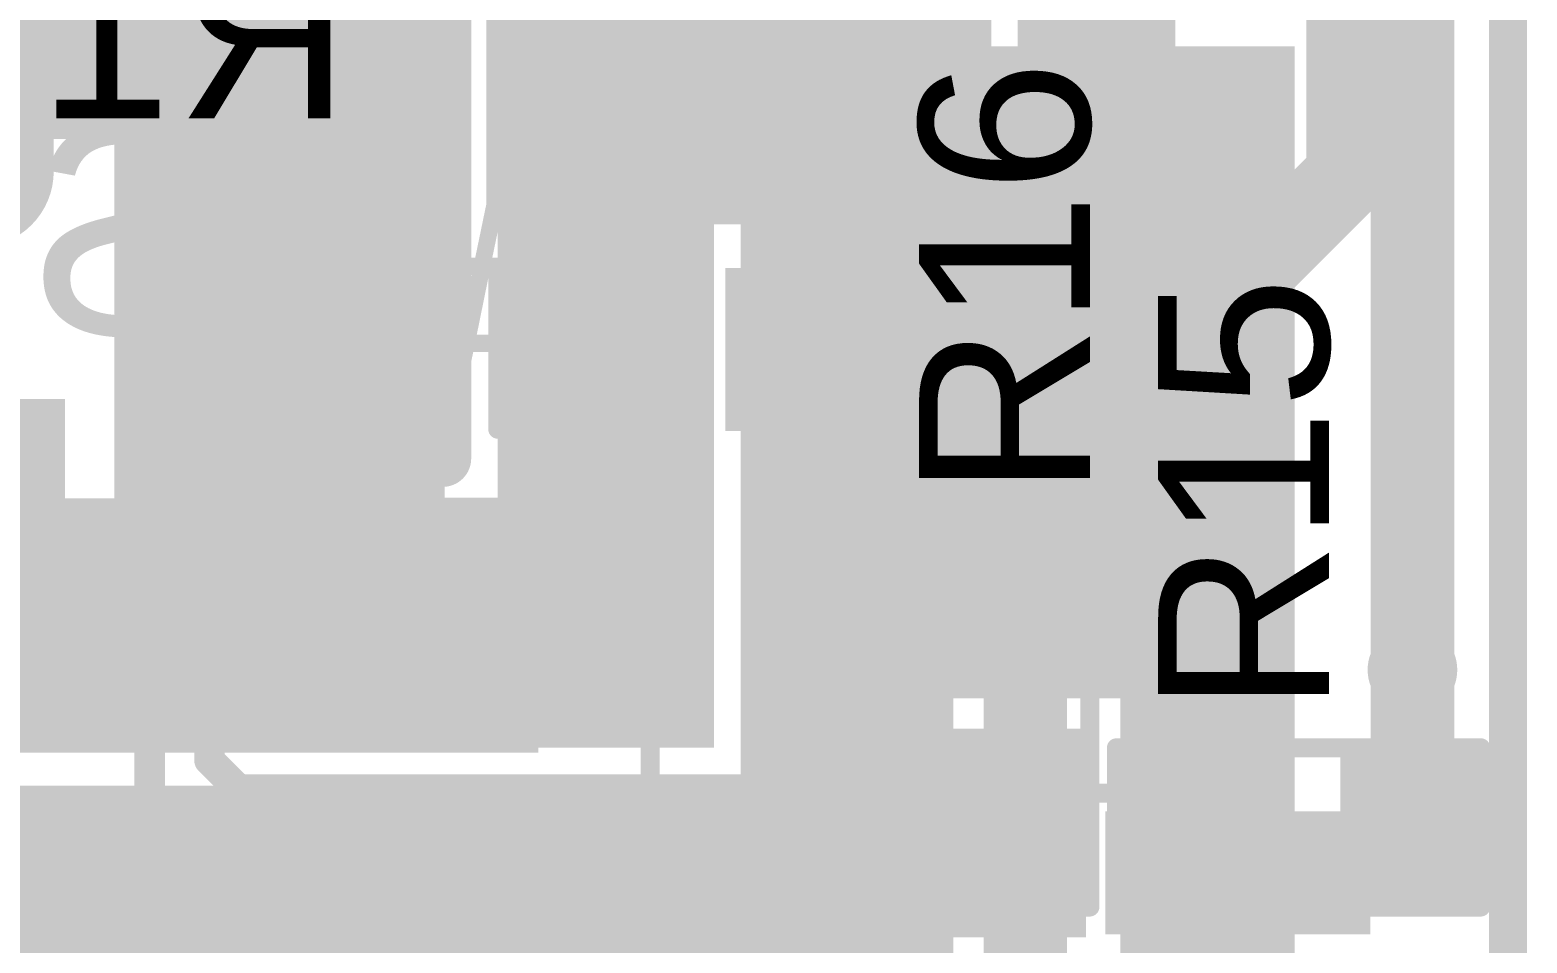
# Model space of a CAD drawing. Header units: millimetres. Extents: x -0.33 to 1.44, y -0.21 to 1.57.
# Drawn here: x 1.0357 to 1.4302, y 0.9055 to 1.1463 of the extents above; entities that cross this region are included whole.
import ezdxf

# ---------------------------------------------------------------- set-up
doc = ezdxf.new("R2010")
doc.units = ezdxf.units.MM
doc.header["$MEASUREMENT"] = 0
for name, color, linetype in [('BottomLayer', 5, 'Continuous'), ('BottomOverlay', 54, 'Continuous'), ('BottomPaste', 16, 'Continuous'), ('BottomSolder', 6, 'Continuous'), ('Mechanical2', 216, 'Continuous'), ('TopLayer', 1, 'Continuous'), ('TopOverlay', 2, 'Continuous'), ('TopPaste', 8, 'Continuous'), ('TopSolder', 216, 'Continuous'), ('ViaHoleLayer', 16, 'Continuous')]:
    doc.layers.add(name, color=color, linetype=linetype)
doc.styles.add('Arial', font='', dxfattribs={"height": 0.2})
doc.styles.get('Arial').set_extended_font_data('Arial')

# ---------------------------------------------------------------- blocks, each defined once
blk = doc.blocks.new('LAN9255_ZMX019_3')
at = {"layer": 'TopLayer'}
for points in [[(0.27362, -0.11417), (0.33268, -0.11417), (0.33268, -0.12205), (0.27362, -0.12205)], [(0.27362, -0.12992), (0.33268, -0.12992), (0.33268, -0.1378), (0.27362, -0.1378)], [(0.27362, -0.14567), (0.33268, -0.14567), (0.33268, -0.15354), (0.27362, -0.15354)], [(0.27362, -0.16142), (0.33268, -0.16142), (0.33268, -0.16929), (0.27362, -0.16929)], [(0.27362, -0.17717), (0.33268, -0.17717), (0.33268, -0.18504), (0.27362, -0.18504)], [(0.27362, -0.19291), (0.33268, -0.19291), (0.33268, -0.20079), (0.27362, -0.20079)], [(0.27362, -0.20866), (0.33268, -0.20866), (0.33268, -0.21654), (0.27362, -0.21654)], [(0.27362, -0.22441), (0.33268, -0.22441), (0.33268, -0.23228), (0.27362, -0.23228)], [(0.27362, -0.24016), (0.33268, -0.24016), (0.33268, -0.24803), (0.27362, -0.24803)], [(0.22441, -0.33268), (0.22441, -0.27362), (0.23228, -0.27362), (0.23228, -0.33268)], [(0.24016, -0.33268), (0.24016, -0.27362), (0.24803, -0.27362), (0.24803, -0.33268)]]:
    blk.add_hatch(color=1, dxfattribs=at).paths.add_polyline_path(points)
at = {"layer": 'TopPaste'}
for points in [[(0.27362, -0.11417), (0.33268, -0.11417), (0.33268, -0.12205), (0.27362, -0.12205)], [(0.27362, -0.12992), (0.33268, -0.12992), (0.33268, -0.1378), (0.27362, -0.1378)], [(0.27362, -0.14567), (0.33268, -0.14567), (0.33268, -0.15354), (0.27362, -0.15354)], [(0.27362, -0.16142), (0.33268, -0.16142), (0.33268, -0.16929), (0.27362, -0.16929)], [(0.27362, -0.17717), (0.33268, -0.17717), (0.33268, -0.18504), (0.27362, -0.18504)], [(0.27362, -0.19291), (0.33268, -0.19291), (0.33268, -0.20079), (0.27362, -0.20079)], [(0.27362, -0.20866), (0.33268, -0.20866), (0.33268, -0.21654), (0.27362, -0.21654)], [(0.27362, -0.22441), (0.33268, -0.22441), (0.33268, -0.23228), (0.27362, -0.23228)], [(0.27362, -0.24016), (0.33268, -0.24016), (0.33268, -0.24803), (0.27362, -0.24803)], [(0.22441, -0.33268), (0.22441, -0.27362), (0.23228, -0.27362), (0.23228, -0.33268)], [(0.24016, -0.33268), (0.24016, -0.27362), (0.24803, -0.27362), (0.24803, -0.33268)]]:
    blk.add_hatch(color=8, dxfattribs=at).paths.add_polyline_path(points)
at = {"layer": 'TopSolder'}
for points in [[(0.26962, -0.11017), (0.33668, -0.11017), (0.33668, -0.12605), (0.26962, -0.12605)], [(0.26962, -0.12592), (0.33668, -0.12592), (0.33668, -0.1418), (0.26962, -0.1418)], [(0.26962, -0.14167), (0.33668, -0.14167), (0.33668, -0.15754), (0.26962, -0.15754)], [(0.26962, -0.15742), (0.33668, -0.15742), (0.33668, -0.17329), (0.26962, -0.17329)], [(0.26962, -0.17317), (0.33668, -0.17317), (0.33668, -0.18904), (0.26962, -0.18904)], [(0.26962, -0.18891), (0.33668, -0.18891), (0.33668, -0.20479), (0.26962, -0.20479)], [(0.26962, -0.20466), (0.33668, -0.20466), (0.33668, -0.22054), (0.26962, -0.22054)], [(0.26962, -0.22041), (0.33668, -0.22041), (0.33668, -0.23628), (0.26962, -0.23628)], [(0.26962, -0.23616), (0.33668, -0.23616), (0.33668, -0.25203), (0.26962, -0.25203)], [(0.20466, -0.33668), (0.20466, -0.26962), (0.22054, -0.26962), (0.22054, -0.33668)], [(0.22041, -0.33668), (0.22041, -0.26962), (0.23628, -0.26962), (0.23628, -0.33668)], [(0.23616, -0.33668), (0.23616, -0.26962), (0.25203, -0.26962), (0.25203, -0.33668)]]:
    blk.add_hatch(color=216, dxfattribs=at).paths.add_polyline_path(points)
at = {"layer": 'TopOverlay', "const_width": 0.005}
for points in [[(0.282, -0.2555), (0.282, -0.2815)], [(0.255, -0.2815), (0.282, -0.2815)]]:
    blk.add_lwpolyline(points, dxfattribs=at)
at = {"layer": 'TopOverlay', "const_width": 0.0025}
for points in [[(0.28075, -0.2555, 1), (0.28325, -0.2555, 1)], [(0.25375, -0.2815, 1), (0.25625, -0.2815, 1)], [(0.28075, -0.2815, 1), (0.28325, -0.2815, 1)], [(0.28075, -0.2815, 1), (0.28325, -0.2815, 1)]]:
    blk.add_lwpolyline(points, format="xyb", close=True, dxfattribs=at)
blk = doc.blocks.new('CAT24C256WI_GT3_B_17')
at = {"layer": 'BottomLayer'}
for points in [[(-0.1372, 0.0872), (-0.07539, 0.0872), (-0.07539, 0.0628), (-0.1372, 0.0628)], [(0.07539, 0.0872), (0.1372, 0.0872), (0.1372, 0.0628), (0.07539, 0.0628)], [(-0.1372, 0.0372), (-0.07539, 0.0372), (-0.07539, 0.0128), (-0.1372, 0.0128)], [(0.07539, 0.0372), (0.1372, 0.0372), (0.1372, 0.0128), (0.07539, 0.0128)], [(-0.1372, -0.0128), (-0.07539, -0.0128), (-0.07539, -0.0372), (-0.1372, -0.0372)], [(0.07539, -0.0128), (0.1372, -0.0128), (0.1372, -0.0372), (0.07539, -0.0372)], [(-0.1372, -0.0628), (-0.07539, -0.0628), (-0.07539, -0.0872), (-0.1372, -0.0872)], [(0.07539, -0.0628), (0.1372, -0.0628), (0.1372, -0.0872), (0.07539, -0.0872)]]:
    blk.add_hatch(color=5, dxfattribs=at).paths.add_polyline_path(points)
at = {"layer": 'BottomPaste'}
for points in [[(-0.1372, 0.0872), (-0.07539, 0.0872), (-0.07539, 0.0628), (-0.1372, 0.0628)], [(0.07539, 0.0872), (0.1372, 0.0872), (0.1372, 0.0628), (0.07539, 0.0628)], [(-0.1372, 0.0372), (-0.07539, 0.0372), (-0.07539, 0.0128), (-0.1372, 0.0128)], [(0.07539, 0.0372), (0.1372, 0.0372), (0.1372, 0.0128), (0.07539, 0.0128)], [(-0.1372, -0.0128), (-0.07539, -0.0128), (-0.07539, -0.0372), (-0.1372, -0.0372)], [(0.07539, -0.0128), (0.1372, -0.0128), (0.1372, -0.0372), (0.07539, -0.0372)], [(-0.1372, -0.0628), (-0.07539, -0.0628), (-0.07539, -0.0872), (-0.1372, -0.0872)], [(0.07539, -0.0628), (0.1372, -0.0628), (0.1372, -0.0872), (0.07539, -0.0872)]]:
    blk.add_hatch(color=16, dxfattribs=at).paths.add_polyline_path(points)
at = {"layer": 'BottomSolder'}
for points in [[(-0.1412, 0.0912), (-0.07139, 0.0912), (-0.07139, 0.0588), (-0.1412, 0.0588)], [(0.07139, 0.0912), (0.1412, 0.0912), (0.1412, 0.0588), (0.07139, 0.0588)], [(-0.1412, 0.0412), (-0.07139, 0.0412), (-0.07139, 0.0088), (-0.1412, 0.0088)], [(0.07139, 0.0412), (0.1412, 0.0412), (0.1412, 0.0088), (0.07139, 0.0088)], [(-0.1412, -0.0088), (-0.07139, -0.0088), (-0.07139, -0.0412), (-0.1412, -0.0412)], [(0.07139, -0.0088), (0.1412, -0.0088), (0.1412, -0.0412), (0.07139, -0.0412)], [(-0.1412, -0.0588), (-0.07139, -0.0588), (-0.07139, -0.0912), (-0.1412, -0.0912)], [(0.07139, -0.0588), (0.1412, -0.0588), (0.1412, -0.0912), (0.07139, -0.0912)]]:
    blk.add_hatch(color=6, dxfattribs=at).paths.add_polyline_path(points)
at = {"layer": 'BottomOverlay', "const_width": 0.005}
for points in [[(-0.074, 0.096), (0.073, 0.096)], [(-0.074, -0.096), (0.073, -0.096)]]:
    blk.add_lwpolyline(points, dxfattribs=at)
at = {"layer": 'BottomOverlay'}
for points, const_width in [([(-0.07525, 0.096, 1), (-0.07275, 0.096, 1)], 0.0025), ([(0.07175, 0.096, 1), (0.07425, 0.096, 1)], 0.0025), ([(-0.11, -0.1, 1), (-0.118, -0.1, 1)], 0.00787), ([(-0.07525, -0.096, 1), (-0.07275, -0.096, 1)], 0.0025), ([(0.07175, -0.096, 1), (0.07425, -0.096, 1)], 0.0025), ([(-0.11997, -0.1, 1), (-0.11603, -0.1, 1)], 0.00394), ([(-0.11197, -0.1, 1), (-0.10803, -0.1, 1)], 0.00394)]:
    blk.add_lwpolyline(points, format="xyb", close=True, dxfattribs=dict(at, const_width=const_width))
blk = doc.blocks.new('R__0603_29')
at = {"layer": 'TopLayer'}
for points in [[(-0.015, 0.0175), (-0.015, -0.0175), (-0.045, -0.0175), (-0.045, 0.0175)], [(0.045, 0.0175), (0.045, -0.0175), (0.015, -0.0175), (0.015, 0.0175)]]:
    blk.add_hatch(color=1, dxfattribs=at).paths.add_polyline_path(points)
at = {"layer": 'TopPaste'}
for points in [[(-0.015, 0.0175), (-0.015, -0.0175), (-0.045, -0.0175), (-0.045, 0.0175)], [(0.045, 0.0175), (0.045, -0.0175), (0.015, -0.0175), (0.015, 0.0175)]]:
    blk.add_hatch(color=8, dxfattribs=at).paths.add_polyline_path(points)
at = {"layer": 'TopSolder'}
for points in [[(-0.011, 0.0215), (-0.011, -0.0215), (-0.049, -0.0215), (-0.049, 0.0215)], [(0.049, 0.0215), (0.049, -0.0215), (0.011, -0.0215), (0.011, 0.0215)]]:
    blk.add_hatch(color=216, dxfattribs=at).paths.add_polyline_path(points)
at = {"layer": 'TopOverlay', "const_width": 0.005}
for points in [[(-0.048, 0.021), (-0.048, -0.021)], [(-0.048, 0.021), (0.048, 0.021)], [(0.048, 0.021), (0.048, -0.021)], [(-0.048, -0.021), (0.048, -0.021)]]:
    blk.add_lwpolyline(points, dxfattribs=at)
at = {"layer": 'TopOverlay', "const_width": 0.0025}
for points in [[(-0.04925, 0.021, 1), (-0.04675, 0.021, 1)], [(-0.04925, 0.021, 1), (-0.04675, 0.021, 1)], [(0.04675, 0.021, 1), (0.04925, 0.021, 1)], [(0.04675, 0.021, 1), (0.04925, 0.021, 1)], [(-0.04925, -0.021, 1), (-0.04675, -0.021, 1)], [(-0.04925, -0.021, 1), (-0.04675, -0.021, 1)], [(0.04675, -0.021, 1), (0.04925, -0.021, 1)], [(0.04675, -0.021, 1), (0.04925, -0.021, 1)]]:
    blk.add_lwpolyline(points, format="xyb", close=True, dxfattribs=at)
blk = doc.blocks.new('R__0603_30')
at = {"layer": 'TopLayer'}
for points in [[(-0.015, 0.0175), (-0.015, -0.0175), (-0.045, -0.0175), (-0.045, 0.0175)], [(0.045, 0.0175), (0.045, -0.0175), (0.015, -0.0175), (0.015, 0.0175)]]:
    blk.add_hatch(color=1, dxfattribs=at).paths.add_polyline_path(points)
at = {"layer": 'TopPaste'}
for points in [[(-0.015, 0.0175), (-0.015, -0.0175), (-0.045, -0.0175), (-0.045, 0.0175)], [(0.045, 0.0175), (0.045, -0.0175), (0.015, -0.0175), (0.015, 0.0175)]]:
    blk.add_hatch(color=8, dxfattribs=at).paths.add_polyline_path(points)
at = {"layer": 'TopSolder'}
for points in [[(-0.011, 0.0215), (-0.011, -0.0215), (-0.049, -0.0215), (-0.049, 0.0215)], [(0.049, 0.0215), (0.049, -0.0215), (0.011, -0.0215), (0.011, 0.0215)]]:
    blk.add_hatch(color=216, dxfattribs=at).paths.add_polyline_path(points)
at = {"layer": 'TopOverlay', "const_width": 0.005}
for points in [[(0.048, 0.021), (-0.048, 0.021)], [(-0.048, 0.021), (-0.048, -0.021)], [(0.048, 0.021), (0.048, -0.021)], [(0.048, -0.021), (-0.048, -0.021)]]:
    blk.add_lwpolyline(points, dxfattribs=at)
at = {"layer": 'TopOverlay', "const_width": 0.0025}
for points in [[(-0.04925, 0.021, 1), (-0.04675, 0.021, 1)], [(-0.04925, 0.021, 1), (-0.04675, 0.021, 1)], [(0.04675, 0.021, 1), (0.04925, 0.021, 1)], [(0.04675, 0.021, 1), (0.04925, 0.021, 1)], [(-0.04925, -0.021, 1), (-0.04675, -0.021, 1)], [(-0.04925, -0.021, 1), (-0.04675, -0.021, 1)], [(0.04675, -0.021, 1), (0.04925, -0.021, 1)], [(0.04675, -0.021, 1), (0.04925, -0.021, 1)]]:
    blk.add_lwpolyline(points, format="xyb", close=True, dxfattribs=at)
blk = doc.blocks.new('R__0603_B_43')
at = {"layer": 'BottomLayer'}
for points in [[(-0.045, -0.0175), (-0.045, 0.0175), (-0.015, 0.0175), (-0.015, -0.0175)], [(0.015, -0.0175), (0.015, 0.0175), (0.045, 0.0175), (0.045, -0.0175)]]:
    blk.add_hatch(color=5, dxfattribs=at).paths.add_polyline_path(points)
at = {"layer": 'BottomPaste'}
for points in [[(-0.045, -0.0175), (-0.045, 0.0175), (-0.015, 0.0175), (-0.015, -0.0175)], [(0.015, -0.0175), (0.015, 0.0175), (0.045, 0.0175), (0.045, -0.0175)]]:
    blk.add_hatch(color=16, dxfattribs=at).paths.add_polyline_path(points)
at = {"layer": 'BottomSolder'}
for points in [[(-0.049, -0.0215), (-0.049, 0.0215), (-0.011, 0.0215), (-0.011, -0.0215)], [(0.011, -0.0215), (0.011, 0.0215), (0.049, 0.0215), (0.049, -0.0215)]]:
    blk.add_hatch(color=6, dxfattribs=at).paths.add_polyline_path(points)
at = {"layer": 'BottomOverlay', "const_width": 0.005}
for points in [[(0.048, 0.021), (-0.048, 0.021)], [(-0.048, 0.021), (-0.048, -0.021)], [(0.048, 0.021), (0.048, -0.021)], [(0.048, -0.021), (-0.048, -0.021)]]:
    blk.add_lwpolyline(points, dxfattribs=at)
at = {"layer": 'BottomOverlay', "const_width": 0.0025}
for points in [[(-0.04925, 0.021, 1), (-0.04675, 0.021, 1)], [(-0.04925, 0.021, 1), (-0.04675, 0.021, 1)], [(0.04675, 0.021, 1), (0.04925, 0.021, 1)], [(0.04675, 0.021, 1), (0.04925, 0.021, 1)], [(-0.04925, -0.021, 1), (-0.04675, -0.021, 1)], [(-0.04925, -0.021, 1), (-0.04675, -0.021, 1)], [(0.04675, -0.021, 1), (0.04925, -0.021, 1)], [(0.04675, -0.021, 1), (0.04925, -0.021, 1)]]:
    blk.add_lwpolyline(points, format="xyb", close=True, dxfattribs=at)
blk = doc.blocks.new('C__0603_B_62')
at = {"layer": 'BottomLayer'}
for points in [[(-0.045, -0.0175), (-0.045, 0.0175), (-0.015, 0.0175), (-0.015, -0.0175)], [(0.015, -0.0175), (0.015, 0.0175), (0.045, 0.0175), (0.045, -0.0175)]]:
    blk.add_hatch(color=5, dxfattribs=at).paths.add_polyline_path(points)
at = {"layer": 'BottomPaste'}
for points in [[(-0.045, -0.0175), (-0.045, 0.0175), (-0.015, 0.0175), (-0.015, -0.0175)], [(0.015, -0.0175), (0.015, 0.0175), (0.045, 0.0175), (0.045, -0.0175)]]:
    blk.add_hatch(color=16, dxfattribs=at).paths.add_polyline_path(points)
at = {"layer": 'BottomSolder'}
for points in [[(-0.049, -0.0215), (-0.049, 0.0215), (-0.011, 0.0215), (-0.011, -0.0215)], [(0.011, -0.0215), (0.011, 0.0215), (0.049, 0.0215), (0.049, -0.0215)]]:
    blk.add_hatch(color=6, dxfattribs=at).paths.add_polyline_path(points)
at = {"layer": 'BottomOverlay', "const_width": 0.005}
for points in [[(-0.049, -0.021), (-0.049, 0.021)], [(-0.018, 0.021), (-0.049, 0.021)], [(0.049, 0.021), (0.018, 0.021)], [(0.049, -0.021), (0.049, 0.021)], [(-0.018, -0.021), (-0.049, -0.021)], [(0.049, -0.021), (0.018, -0.021)]]:
    blk.add_lwpolyline(points, dxfattribs=at)
at = {"layer": 'BottomOverlay', "const_width": 0.0025}
for points in [[(-0.05025, 0.021, 1), (-0.04775, 0.021, 1)], [(-0.05025, 0.021, 1), (-0.04775, 0.021, 1)], [(-0.01925, 0.021, 1), (-0.01675, 0.021, 1)], [(0.01675, 0.021, 1), (0.01925, 0.021, 1)], [(0.04775, 0.021, 1), (0.05025, 0.021, 1)], [(0.04775, 0.021, 1), (0.05025, 0.021, 1)], [(-0.05025, -0.021, 1), (-0.04775, -0.021, 1)], [(-0.05025, -0.021, 1), (-0.04775, -0.021, 1)], [(-0.01925, -0.021, 1), (-0.01675, -0.021, 1)], [(0.01675, -0.021, 1), (0.01925, -0.021, 1)], [(0.04775, -0.021, 1), (0.05025, -0.021, 1)], [(0.04775, -0.021, 1), (0.05025, -0.021, 1)]]:
    blk.add_lwpolyline(points, format="xyb", close=True, dxfattribs=at)
blk = doc.blocks.new('C__0603_72')
at = {"layer": 'TopLayer'}
for points in [[(-0.015, 0.0175), (-0.015, -0.0175), (-0.045, -0.0175), (-0.045, 0.0175)], [(0.045, 0.0175), (0.045, -0.0175), (0.015, -0.0175), (0.015, 0.0175)]]:
    blk.add_hatch(color=1, dxfattribs=at).paths.add_polyline_path(points)
at = {"layer": 'TopPaste'}
for points in [[(-0.015, 0.0175), (-0.015, -0.0175), (-0.045, -0.0175), (-0.045, 0.0175)], [(0.045, 0.0175), (0.045, -0.0175), (0.015, -0.0175), (0.015, 0.0175)]]:
    blk.add_hatch(color=8, dxfattribs=at).paths.add_polyline_path(points)
at = {"layer": 'TopSolder'}
for points in [[(-0.011, 0.0215), (-0.011, -0.0215), (-0.049, -0.0215), (-0.049, 0.0215)], [(0.049, 0.0215), (0.049, -0.0215), (0.011, -0.0215), (0.011, 0.0215)]]:
    blk.add_hatch(color=216, dxfattribs=at).paths.add_polyline_path(points)
at = {"layer": 'TopOverlay', "const_width": 0.005}
for points in [[(-0.049, -0.021), (-0.049, 0.021)], [(-0.049, 0.021), (-0.018, 0.021)], [(0.018, 0.021), (0.049, 0.021)], [(0.049, -0.021), (0.049, 0.021)], [(-0.049, -0.021), (-0.018, -0.021)], [(0.018, -0.021), (0.049, -0.021)]]:
    blk.add_lwpolyline(points, dxfattribs=at)
at = {"layer": 'TopOverlay', "const_width": 0.0025}
for points in [[(-0.05025, 0.021, 1), (-0.04775, 0.021, 1)], [(-0.05025, 0.021, 1), (-0.04775, 0.021, 1)], [(-0.01925, 0.021, 1), (-0.01675, 0.021, 1)], [(0.01675, 0.021, 1), (0.01925, 0.021, 1)], [(0.04775, 0.021, 1), (0.05025, 0.021, 1)], [(0.04775, 0.021, 1), (0.05025, 0.021, 1)], [(-0.05025, -0.021, 1), (-0.04775, -0.021, 1)], [(-0.05025, -0.021, 1), (-0.04775, -0.021, 1)], [(-0.01925, -0.021, 1), (-0.01675, -0.021, 1)], [(0.01675, -0.021, 1), (0.01925, -0.021, 1)], [(0.04775, -0.021, 1), (0.05025, -0.021, 1)], [(0.04775, -0.021, 1), (0.05025, -0.021, 1)]]:
    blk.add_lwpolyline(points, format="xyb", close=True, dxfattribs=at)
blk = doc.blocks.new('C__0603_B_76')
at = {"layer": 'BottomLayer'}
for points in [[(-0.045, -0.0175), (-0.045, 0.0175), (-0.015, 0.0175), (-0.015, -0.0175)], [(0.015, -0.0175), (0.015, 0.0175), (0.045, 0.0175), (0.045, -0.0175)]]:
    blk.add_hatch(color=5, dxfattribs=at).paths.add_polyline_path(points)
at = {"layer": 'BottomPaste'}
for points in [[(-0.045, -0.0175), (-0.045, 0.0175), (-0.015, 0.0175), (-0.015, -0.0175)], [(0.015, -0.0175), (0.015, 0.0175), (0.045, 0.0175), (0.045, -0.0175)]]:
    blk.add_hatch(color=16, dxfattribs=at).paths.add_polyline_path(points)
at = {"layer": 'BottomSolder'}
for points in [[(-0.049, -0.0215), (-0.049, 0.0215), (-0.011, 0.0215), (-0.011, -0.0215)], [(0.011, -0.0215), (0.011, 0.0215), (0.049, 0.0215), (0.049, -0.0215)]]:
    blk.add_hatch(color=6, dxfattribs=at).paths.add_polyline_path(points)
at = {"layer": 'BottomOverlay', "const_width": 0.005}
for points in [[(-0.049, -0.021), (-0.049, 0.021)], [(-0.018, 0.021), (-0.049, 0.021)], [(0.049, 0.021), (0.018, 0.021)], [(0.049, -0.021), (0.049, 0.021)], [(-0.018, -0.021), (-0.049, -0.021)], [(0.049, -0.021), (0.018, -0.021)]]:
    blk.add_lwpolyline(points, dxfattribs=at)
at = {"layer": 'BottomOverlay', "const_width": 0.0025}
for points in [[(-0.05025, 0.021, 1), (-0.04775, 0.021, 1)], [(-0.05025, 0.021, 1), (-0.04775, 0.021, 1)], [(-0.01925, 0.021, 1), (-0.01675, 0.021, 1)], [(0.01675, 0.021, 1), (0.01925, 0.021, 1)], [(0.04775, 0.021, 1), (0.05025, 0.021, 1)], [(0.04775, 0.021, 1), (0.05025, 0.021, 1)], [(-0.05025, -0.021, 1), (-0.04775, -0.021, 1)], [(-0.05025, -0.021, 1), (-0.04775, -0.021, 1)], [(-0.01925, -0.021, 1), (-0.01675, -0.021, 1)], [(0.01675, -0.021, 1), (0.01925, -0.021, 1)], [(0.04775, -0.021, 1), (0.05025, -0.021, 1)], [(0.04775, -0.021, 1), (0.05025, -0.021, 1)]]:
    blk.add_lwpolyline(points, format="xyb", close=True, dxfattribs=at)

msp = doc.modelspace()

# ---------------------------------------------------------------- hatches: boundary and pattern name
at = {"layer": 'BottomLayer'}
for points in [[(1.156, 1.095), (1.289, 1.095), (1.289, 1.323), (1.156, 1.323)], [(1.223, 0.884), (1.279, 0.884), (1.279, 1.323), (1.223, 1.323)], [(1.01, 1.121), (1.145, 1.121), (1.145, 1.292), (1.01, 1.292)], [(1.058, 0.959), (1.145, 0.959), (1.145, 1.177), (1.058, 1.177)], [(0.93, 0.959), (1.045, 0.959), (1.045, 1.049), (0.93, 1.049)], [(1.058, 0.959), (1.216, 0.959), (1.216, 1.023), (1.058, 1.023)], [(0.834, 0.822), (1.279, 0.822), (1.279, 0.947), (0.834, 0.947)]]:
    msp.add_hatch(color=5, dxfattribs=at).paths.add_polyline_path(points)
h = msp.add_hatch(color=5, dxfattribs=at)
edge = h.paths.add_edge_path()
edge.add_arc((1.198, 1.007), 0.01181, 0, 360)
h = msp.add_hatch(color=5, dxfattribs=at)
edge = h.paths.add_edge_path()
edge.add_arc((1.239, 1.006), 0.01181, 0, 360)
h = msp.add_hatch(color=5, dxfattribs=at)
edge = h.paths.add_edge_path()
edge.add_arc((1.198, 0.976), 0.01181, 0, 360)
h = msp.add_hatch(color=5, dxfattribs=at)
edge = h.paths.add_edge_path()
edge.add_arc((1.239, 0.975), 0.01181, 0, 360)
h = msp.add_hatch(color=5, dxfattribs=at)
edge = h.paths.add_edge_path()
edge.add_arc((1.4, 0.97756), 0.01181, 0, 360)
h = msp.add_hatch(color=5, dxfattribs=at)
edge = h.paths.add_edge_path()
edge.add_arc((1.298, 0.951), 0.01181, 0, 360)
at = {"layer": 'TopLayer'}
for points in [[(1.159, 0.957), (1.216, 0.957), (1.216, 1.142), (1.159, 1.142)], [(1.177, 1.095), (1.369, 1.095), (1.369, 1.142), (1.177, 1.142)], [(1.276, 0.97), (1.369, 0.97), (1.369, 1.109), (1.276, 1.109)], [(1.223, 0.957), (1.269, 0.957), (1.269, 1.085), (1.223, 1.085)], [(1.323, 0.861), (1.369, 0.861), (1.369, 0.985), (1.323, 0.985)], [(1.278, 0.907), (1.314, 0.907), (1.314, 0.962), (1.278, 0.962)]]:
    msp.add_hatch(color=1, dxfattribs=at).paths.add_polyline_path(points)
h = msp.add_hatch(color=1, dxfattribs=at)
edge = h.paths.add_edge_path()
edge.add_arc((1.198, 1.007), 0.01181, 0, 360)
h = msp.add_hatch(color=1, dxfattribs=at)
edge = h.paths.add_edge_path()
edge.add_arc((1.239, 1.006), 0.01181, 0, 360)
h = msp.add_hatch(color=1, dxfattribs=at)
edge = h.paths.add_edge_path()
edge.add_arc((1.198, 0.976), 0.01181, 0, 360)
h = msp.add_hatch(color=1, dxfattribs=at)
edge = h.paths.add_edge_path()
edge.add_arc((1.239, 0.975), 0.01181, 0, 360)
h = msp.add_hatch(color=1, dxfattribs=at)
edge = h.paths.add_edge_path()
edge.add_arc((1.4, 0.97756), 0.01181, 0, 360)
h = msp.add_hatch(color=1, dxfattribs=at)
edge = h.paths.add_edge_path()
edge.add_arc((1.298, 0.951), 0.01181, 0, 360)
at = {"layer": 'ViaHoleLayer'}
h = msp.add_hatch(color=16, dxfattribs=at)
edge = h.paths.add_edge_path()
edge.add_arc((1.198, 1.007), 0.00591, 0, 360)
h = msp.add_hatch(color=16, dxfattribs=at)
edge = h.paths.add_edge_path()
edge.add_arc((1.239, 1.006), 0.00591, 0, 360)
h = msp.add_hatch(color=16, dxfattribs=at)
edge = h.paths.add_edge_path()
edge.add_arc((1.4, 0.97756), 0.00591, 0, 360)
h = msp.add_hatch(color=16, dxfattribs=at)
edge = h.paths.add_edge_path()
edge.add_arc((1.198, 0.976), 0.00591, 0, 360)
h = msp.add_hatch(color=16, dxfattribs=at)
edge = h.paths.add_edge_path()
edge.add_arc((1.239, 0.975), 0.00591, 0, 360)
h = msp.add_hatch(color=16, dxfattribs=at)
edge = h.paths.add_edge_path()
edge.add_arc((1.298, 0.951), 0.00591, 0, 360)

# ---------------------------------------------------------------- linework, layer by layer
at = {"layer": 'BottomLayer'}
for points, const_width in [([(1.3035, 1.0805), (1.3035, 1.3145)], 0.015), ([(1.33, 1.09106), (1.33, 1.288)], 0.015), ([(1.383, 1.108), (1.383, 1.285)], 0.022), ([(1.3035, 1.13675), (1.33, 1.16325)], 0.015), ([(1.3035, 1.15585), (1.33, 1.12935)], 0.015), ([(1.3035, 1.1014), (1.33, 1.1279)], 0.015), ([(1.3035, 1.1205), (1.33, 1.094)], 0.015), ([(1.298, 1.023), (1.383, 1.108)], 0.022), ([(1.2935, 1.05604), (1.33, 1.09254)], 0.015), ([(1.2935, 1.05456), (1.33, 1.09106)], 0.015), ([(1.3035, 1.08514), (1.31379, 1.07485)], 0.015), ([(1.2935, 1.0805), (1.3035, 1.0805)], 0.015), ([(1.2935, 1.05456), (1.2935, 1.0805)], 0.015), ([(1.2935, 1.05979), (1.29611, 1.05717)], 0.015), ([(1.298, 0.951), (1.298, 1.023)], 0.022), ([(1.4, 0.929), (1.4, 0.97756)], 0.022), ([(1.298, 0.88909), (1.298, 0.951)], 0.022), ([(1.395, 0.924), (1.4, 0.929)], 0.022), ([(1.354, 0.924), (1.395, 0.924)], 0.022)]:
    msp.add_lwpolyline(points, dxfattribs=dict(at, const_width=const_width))
for points, const_width in [([(1.29975, 1.13675, 1), (1.30725, 1.13675, 1)], 0.0075), ([(1.32625, 1.12935, 1), (1.33375, 1.12935, 1)], 0.0075), ([(1.32625, 1.1279, 1), (1.33375, 1.1279, 1)], 0.0075), ([(1.29975, 1.1205, 1), (1.30725, 1.1205, 1)], 0.0075), ([(1.3775, 1.108, 1), (1.3885, 1.108, 1)], 0.011), ([(1.3775, 1.108, 1), (1.3885, 1.108, 1)], 0.011), ([(1.29975, 1.1014, 1), (1.30725, 1.1014, 1)], 0.0075), ([(1.32625, 1.094, 1), (1.33375, 1.094, 1)], 0.0075), ([(1.32625, 1.09254, 1), (1.33375, 1.09254, 1)], 0.0075), ([(1.32625, 1.09106, 1), (1.33375, 1.09106, 1)], 0.0075), ([(1.32625, 1.09106, 1), (1.33375, 1.09106, 1)], 0.0075), ([(1.29975, 1.08514, 1), (1.30725, 1.08514, 1)], 0.0075), ([(1.28975, 1.0805, 1), (1.29725, 1.0805, 1)], 0.0075), ([(1.28975, 1.0805, 1), (1.29725, 1.0805, 1)], 0.0075), ([(1.29975, 1.0805, 1), (1.30725, 1.0805, 1)], 0.0075), ([(1.29975, 1.0805, 1), (1.30725, 1.0805, 1)], 0.0075), ([(1.31004, 1.07485, 1), (1.31754, 1.07485, 1)], 0.0075), ([(1.28975, 1.05979, 1), (1.29725, 1.05979, 1)], 0.0075), ([(1.28975, 1.05604, 1), (1.29725, 1.05604, 1)], 0.0075), ([(1.28975, 1.05456, 1), (1.29725, 1.05456, 1)], 0.0075), ([(1.28975, 1.05456, 1), (1.29725, 1.05456, 1)], 0.0075), ([(1.29236, 1.05717, 1), (1.29986, 1.05717, 1)], 0.0075), ([(1.2925, 1.023, 1), (1.3035, 1.023, 1)], 0.011), ([(1.2925, 1.023, 1), (1.3035, 1.023, 1)], 0.011), ([(1.3945, 0.97756, 1), (1.4055, 0.97756, 1)], 0.011), ([(1.2925, 0.951, 1), (1.3035, 0.951, 1)], 0.011), ([(1.2925, 0.951, 1), (1.3035, 0.951, 1)], 0.011), ([(1.3945, 0.929, 1), (1.4055, 0.929, 1)], 0.011), ([(1.3945, 0.929, 1), (1.4055, 0.929, 1)], 0.011), ([(1.3485, 0.924, 1), (1.3595, 0.924, 1)], 0.011), ([(1.3895, 0.924, 1), (1.4005, 0.924, 1)], 0.011), ([(1.3895, 0.924, 1), (1.4005, 0.924, 1)], 0.011)]:
    msp.add_lwpolyline(points, format="xyb", close=True, dxfattribs=dict(at, const_width=const_width))
at = {"layer": 'Mechanical2', "const_width": 0.01}
msp.add_lwpolyline([(1.4252, -0.0448), (1.4252, 1.28673)], dxfattribs=at)
msp.add_lwpolyline([(1.4252, -0.0448), (1.4252, 1.28673)], dxfattribs=at)
at = {"layer": 'TopLayer'}
for points, const_width in [([(1.072, 1.117), (1.072, 1.31619)], 0.022), ([(1.0975, 1.117), (1.0975, 1.30971)], 0.015), ([(1.022, 1.109), (1.022, 1.243)], 0.04), ([(1.4, 0.97756), (1.4, 1.20684)], 0.022), ([(1.0975, 1.14288), (1.14558, 1.19097)], 0.015), ([(1.0975, 1.18508), (1.1445, 1.13808)], 0.015), ([(1.1445, 1.0333), (1.1445, 1.1565)], 0.015), ([(1.09389, 1.10392), (1.1445, 1.15453)], 0.015), ([(1.0975, 1.14972), (1.1445, 1.10272)], 0.015), ([(1.10074, 1.07542), (1.1445, 1.11917)], 0.015), ([(1.10074, 1.07542), (1.1445, 1.11917)], 0.015), ([(1.072, 1.078), (1.072, 1.117)], 0.008), ([(1.09738, 1.11449), (1.1445, 1.06736)], 0.015), ([(1.0905, 1.08566), (1.0905, 1.09945)], 0.015), ([(1.0905, 1.08601), (1.14321, 1.0333)], 0.015), ([(1.0905, 1.08566), (1.1276, 1.04856)], 0.015), ([(1.11842, 1.05774), (1.1445, 1.08382)], 0.015), ([(1.072, 1.078), (1.11452, 1.03548)], 0.008), ([(1.13296, 1.03693), (1.1445, 1.04846)], 0.015), ([(1.11452, 0.98927), (1.11452, 1.03548)], 0.008), ([(1.13302, 1.0333), (1.14333, 1.0333)], 0.015), ([(1.13302, 1.0333), (1.14333, 1.0333)], 0.015), ([(1.06728, 0.93994), (1.06728, 0.98927)], 0.008), ([(1.06728, 0.98927), (1.06734, 0.9892)], 0.008), ([(1.06734, 0.96131), (1.06734, 0.9892)], 0.008), ([(1.08302, 0.95372), (1.08302, 0.98927)], 0.008), ([(1.4, 0.936), (1.4, 0.97756)], 0.022), ([(1.08302, 0.95372), (1.09074, 0.946)], 0.008), ([(1.09074, 0.946), (1.26231, 0.946)], 0.008), ([(1.26231, 0.946), (1.267, 0.94131)], 0.008), ([(1.06728, 0.93994), (1.16354, 0.84367)], 0.008), ([(1.267, 0.91921), (1.267, 0.94131)], 0.008), ([(1.006, 0.932), (1.054, 0.932)], 0.008), ([(1.054, 0.932), (1.128, 0.858)], 0.008), ([(1.17854, 0.92094), (1.18775, 0.93015)], 0.008), ([(1.18775, 0.93015), (1.22076, 0.93015)], 0.008), ([(1.22076, 0.93015), (1.22082, 0.93021)], 0.008), ([(1.17854, 0.71733), (1.17854, 0.92094)], 0.008), ([(1.26231, 0.91453), (1.267, 0.91921)], 0.008), ([(1.006, 0.9135), (1.04634, 0.9135)], 0.015), ([(1.01414, 0.88275), (1.04489, 0.9135)], 0.015), ([(1.01552, 0.9135), (1.04627, 0.88275)], 0.015), ([(1.04634, 0.9135), (1.07709, 0.88275)], 0.015), ([(1.22482, 0.91453), (1.26231, 0.91453)], 0.008)]:
    msp.add_lwpolyline(points, dxfattribs=dict(at, const_width=const_width))
for points, const_width in [([(1.09375, 1.14972, 1), (1.10125, 1.14972, 1)], 0.0075), ([(1.09375, 1.14288, 1), (1.10125, 1.14288, 1)], 0.0075), ([(1.14075, 1.13808, 1), (1.14825, 1.13808, 1)], 0.0075), ([(1.012, 1.109, 1), (1.032, 1.109, 1)], 0.02), ([(1.0665, 1.117, 1), (1.0775, 1.117, 1)], 0.011), ([(1.09375, 1.117, 1), (1.10125, 1.117, 1)], 0.0075), ([(1.09375, 1.117, 1), (1.10125, 1.117, 1)], 0.0075), ([(1.14075, 1.11917, 1), (1.14825, 1.11917, 1)], 0.0075), ([(1.14075, 1.11917, 1), (1.14825, 1.11917, 1)], 0.0075), ([(1.07, 1.117, 1), (1.074, 1.117, 1)], 0.004), ([(1.09363, 1.11449, 1), (1.10113, 1.11449, 1)], 0.0075), ([(1.09014, 1.10392, 1), (1.09764, 1.10392, 1)], 0.0075), ([(1.14075, 1.10272, 1), (1.14825, 1.10272, 1)], 0.0075), ([(1.08675, 1.09945, 1), (1.09425, 1.09945, 1)], 0.0075), ([(1.08675, 1.09945, 1), (1.09425, 1.09945, 1)], 0.0075), ([(1.08675, 1.08601, 1), (1.09425, 1.08601, 1)], 0.0075), ([(1.08675, 1.08566, 1), (1.09425, 1.08566, 1)], 0.0075), ([(1.08675, 1.08566, 1), (1.09425, 1.08566, 1)], 0.0075), ([(1.14075, 1.08382, 1), (1.14825, 1.08382, 1)], 0.0075), ([(1.07, 1.078, 1), (1.074, 1.078, 1)], 0.004), ([(1.07, 1.078, 1), (1.074, 1.078, 1)], 0.004), ([(1.09699, 1.07542, 1), (1.10449, 1.07542, 1)], 0.0075), ([(1.09699, 1.07542, 1), (1.10449, 1.07542, 1)], 0.0075), ([(1.14075, 1.06736, 1), (1.14825, 1.06736, 1)], 0.0075), ([(1.11467, 1.05774, 1), (1.12217, 1.05774, 1)], 0.0075), ([(1.12385, 1.04856, 1), (1.13135, 1.04856, 1)], 0.0075), ([(1.12385, 1.04856, 1), (1.13135, 1.04856, 1)], 0.0075), ([(1.12385, 1.04856, 1), (1.13135, 1.04856, 1)], 0.0075), ([(1.14075, 1.04846, 1), (1.14825, 1.04846, 1)], 0.0075), ([(1.12921, 1.03693, 1), (1.13671, 1.03693, 1)], 0.0075), ([(1.12927, 1.03548, 1), (1.13677, 1.03548, 1)], 0.0075), ([(1.12927, 1.03548, 1), (1.13677, 1.03548, 1)], 0.0075), ([(1.11252, 1.03548, 1), (1.11652, 1.03548, 1)], 0.004), ([(1.11252, 1.03548, 1), (1.11652, 1.03548, 1)], 0.004), ([(1.12927, 1.0333, 1), (1.13677, 1.0333, 1)], 0.0075), ([(1.12927, 1.0333, 1), (1.13677, 1.0333, 1)], 0.0075), ([(1.13946, 1.0333, 1), (1.14696, 1.0333, 1)], 0.0075), ([(1.13958, 1.0333, 1), (1.14708, 1.0333, 1)], 0.0075), ([(1.13958, 1.0333, 1), (1.14708, 1.0333, 1)], 0.0075), ([(1.14075, 1.0333, 1), (1.14825, 1.0333, 1)], 0.0075), ([(1.06528, 0.98927, 1), (1.06928, 0.98927, 1)], 0.004), ([(1.06528, 0.98927, 1), (1.06928, 0.98927, 1)], 0.004), ([(1.06534, 0.9892, 1), (1.06934, 0.9892, 1)], 0.004), ([(1.06534, 0.9892, 1), (1.06934, 0.9892, 1)], 0.004), ([(1.08102, 0.98927, 1), (1.08502, 0.98927, 1)], 0.004), ([(1.11252, 0.98927, 1), (1.11652, 0.98927, 1)], 0.004), ([(1.3945, 0.97756, 1), (1.4055, 0.97756, 1)], 0.011), ([(1.3945, 0.97756, 1), (1.4055, 0.97756, 1)], 0.011), ([(1.06534, 0.96131, 1), (1.06934, 0.96131, 1)], 0.004), ([(1.08102, 0.95372, 1), (1.08502, 0.95372, 1)], 0.004), ([(1.08102, 0.95372, 1), (1.08502, 0.95372, 1)], 0.004), ([(1.08874, 0.946, 1), (1.09274, 0.946, 1)], 0.004), ([(1.08874, 0.946, 1), (1.09274, 0.946, 1)], 0.004), ([(1.26031, 0.946, 1), (1.26431, 0.946, 1)], 0.004), ([(1.26031, 0.946, 1), (1.26431, 0.946, 1)], 0.004), ([(1.3945, 0.936, 1), (1.4055, 0.936, 1)], 0.011), ([(1.06528, 0.93994, 1), (1.06928, 0.93994, 1)], 0.004), ([(1.06528, 0.93994, 1), (1.06928, 0.93994, 1)], 0.004), ([(1.265, 0.94131, 1), (1.269, 0.94131, 1)], 0.004), ([(1.265, 0.94131, 1), (1.269, 0.94131, 1)], 0.004), ([(1.052, 0.932, 1), (1.056, 0.932, 1)], 0.004), ([(1.052, 0.932, 1), (1.056, 0.932, 1)], 0.004), ([(1.18575, 0.93015, 1), (1.18975, 0.93015, 1)], 0.004), ([(1.18575, 0.93015, 1), (1.18975, 0.93015, 1)], 0.004), ([(1.21876, 0.93015, 1), (1.22276, 0.93015, 1)], 0.004), ([(1.21876, 0.93015, 1), (1.22276, 0.93015, 1)], 0.004), ([(1.21882, 0.93021, 1), (1.22282, 0.93021, 1)], 0.004), ([(1.17654, 0.92094, 1), (1.18054, 0.92094, 1)], 0.004), ([(1.17654, 0.92094, 1), (1.18054, 0.92094, 1)], 0.004), ([(1.265, 0.91921, 1), (1.269, 0.91921, 1)], 0.004), ([(1.265, 0.91921, 1), (1.269, 0.91921, 1)], 0.004), ([(1.04114, 0.9135, 1), (1.04864, 0.9135, 1)], 0.0075), ([(1.04259, 0.9135, 1), (1.05009, 0.9135, 1)], 0.0075), ([(1.04259, 0.9135, 1), (1.05009, 0.9135, 1)], 0.0075), ([(1.22282, 0.91453, 1), (1.22682, 0.91453, 1)], 0.004), ([(1.26031, 0.91453, 1), (1.26431, 0.91453, 1)], 0.004), ([(1.26031, 0.91453, 1), (1.26431, 0.91453, 1)], 0.004)]:
    msp.add_lwpolyline(points, format="xyb", close=True, dxfattribs=dict(at, const_width=const_width))
at = {"layer": 'TopLayer', "const_width": 0.015}
for points in [[(1.0975, 1.117, -0.192074), (1.0905, 1.09945)], [(1.1276, 1.04856, -0.198912), (1.13302, 1.03548)], [(1.1276, 1.04856, -0.198912), (1.13302, 1.03548)]]:
    msp.add_lwpolyline(points, format="xyb", dxfattribs=at)

# ---------------------------------------------------------------- block references
for name, p, rotation in [('R__0603_B_43', (1.002, 1.141), 180), ('LAN9255_ZMX019_3', (0.91767, 0.68612), 90), ('R__0603_29', (1.294, 0.963), 90), ('C__0603_B_62', (1.026, 0.958), 270), ('C__0603_B_76', (1.075, 0.958), 270), ('R__0603_30', (1.37, 0.936), 180)]:
    msp.add_blockref(name, p, dxfattribs=dict(rotation=rotation))
for name, p in [('C__0603_72', (1.208, 1.062)), ('CAT24C256WI_GT3_B_17', (1.2477, 0.849))]:
    msp.add_blockref(name, p)

# ---------------------------------------------------------------- texts
at = {"layer": 'BottomOverlay', "style": 'Arial', "text_generation_flag": 2}
for s, height, p in [('R1', 0.045, (1.12, 1.123)), ('SB1', 0.055, (1.087, 1.066))]:
    msp.add_text(s, height=height, dxfattribs=at).set_placement(p)
at = {"layer": 'TopOverlay', "style": 'Arial'}
for s, height, rotation, p in [('R16', 0.045, 90, (1.315, 1.023)), ('#', 0.06, 360, (1.12, 1.044)), ('R15', 0.045, 90, (1.378, 0.966))]:
    msp.add_text(s, height=height, rotation=rotation, dxfattribs=at).set_placement(p)

doc.saveas('drawing.dxf')
